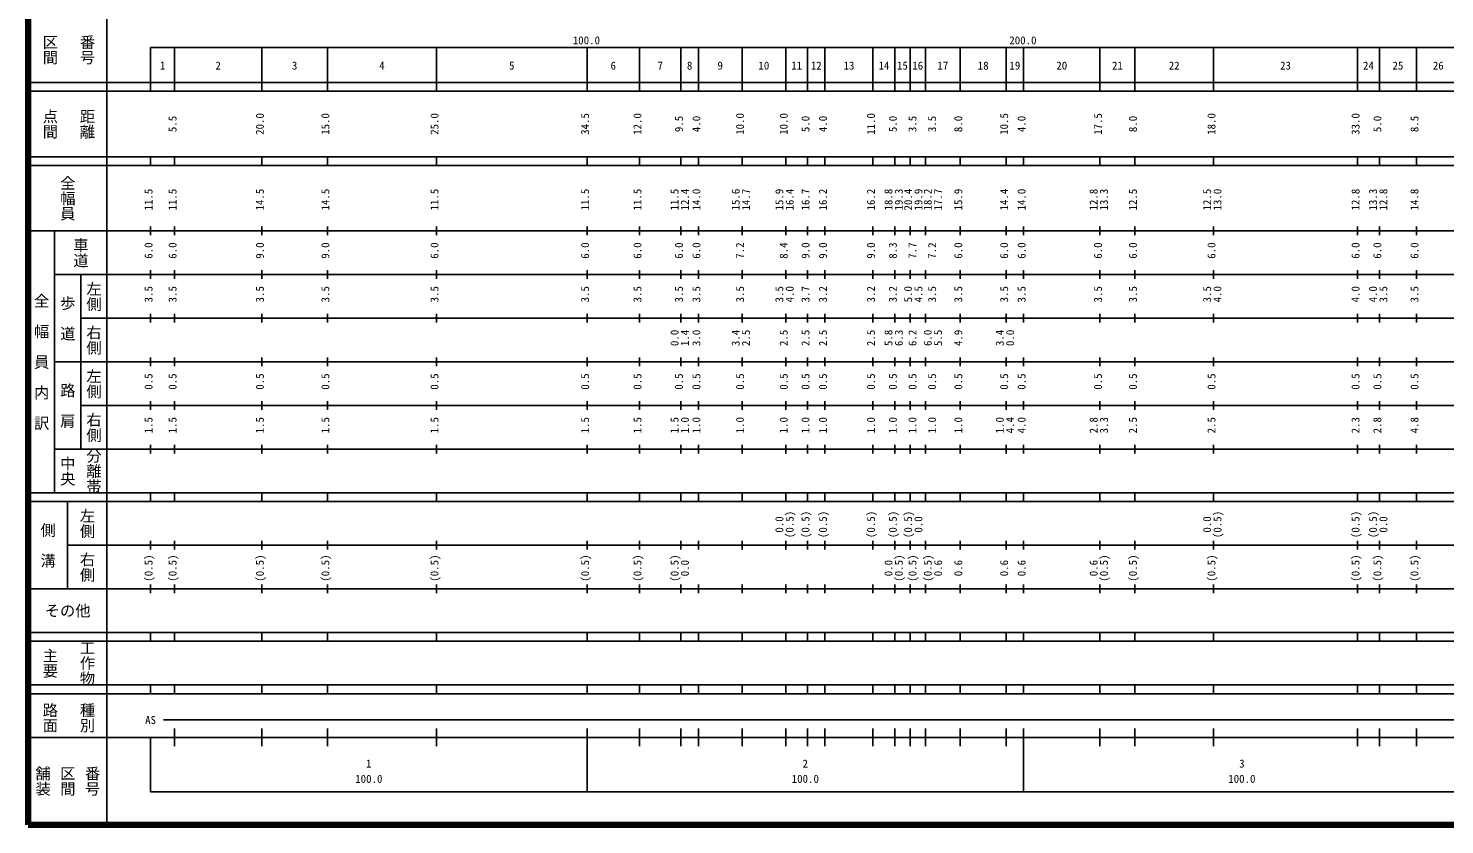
# Model space of a CAD drawing. Units: millimetres on the paper. Extents: x 40 to 680, y 20 to 380.
# Drawn here: x 40 to 364.5, y 20 to 202.4 of the extents above; entities that cross this region are included whole.
import ezdxf
from ezdxf.enums import TextEntityAlignment as Align

# ---------------------------------------------------------------- set-up
doc = ezdxf.new("R2010")
doc.units = ezdxf.units.MM
doc.layers.add('M-TTL', color=2, linetype='Continuous', lineweight=140)
doc.layers.add('M-TTL-BAND', color=7, linetype='Continuous', lineweight=25)
doc.styles.add('@ＭＳ ゴシック', font='')
doc.styles.add('ＭＳ ゴシック', font='')
doc.styles.get('@ＭＳ ゴシック').set_extended_font_data('@MS Gothic')
doc.styles.get('ＭＳ ゴシック').set_extended_font_data('MS Gothic')

msp = doc.modelspace()

# ---------------------------------------------------------------- linework, layer by layer
at = {"layer": 'M-TTL'}
for p, q in [((40, 380), (40, 20)), ((40, 20), (680, 20))]:
    msp.add_line(p, q, dxfattribs=at)
at = {"layer": 'M-TTL-BAND'}
for p, q in [((58, 370), (58, 20)), ((68, 198), (579, 198)), ((68, 198), (68, 188)), ((73.5, 188), (73.5, 198)), ((93.5, 188), (93.5, 198)), ((108.5, 188), (108.5, 198)), ((133.5, 188), (133.5, 198)), ((168, 188), (168, 198)), ((180, 188), (180, 198)), ((189.5, 188), (189.5, 198)), ((193.5, 188), (193.5, 198)), ((203.5, 188), (203.5, 198)), ((213.5, 188), (213.5, 198)), ((218.5, 188), (218.5, 198)), ((222.5, 188), (222.5, 198)), ((233.5, 188), (233.5, 198)), ((238.5, 188), (238.5, 198)), ((242, 188), (242, 198)), ((245.5, 188), (245.5, 198)), ((253.5, 188), (253.5, 198)), ((264, 188), (264, 198)), ((268, 188), (268, 198)), ((285.5, 188), (285.5, 198)), ((293.5, 188), (293.5, 198)), ((311.5, 188), (311.5, 198)), ((344.5, 188), (344.5, 198)), ((349.5, 188), (349.5, 198)), ((358, 188), (358, 198)), ((40, 190), (579, 190)), ((40, 188), (579, 188)), ((40, 173), (579, 173)), ((68, 171), (68, 173)), ((73.5, 171), (73.5, 173)), ((93.5, 171), (93.5, 173)), ((108.5, 171), (108.5, 173)), ((133.5, 171), (133.5, 173)), ((168, 171), (168, 173)), ((180, 171), (180, 173)), ((189.5, 171), (189.5, 173)), ((193.5, 171), (193.5, 173)), ((203.5, 171), (203.5, 173)), ((213.5, 171), (213.5, 173)), ((218.5, 171), (218.5, 173)), ((222.5, 171), (222.5, 173)), ((233.5, 171), (233.5, 173)), ((238.5, 171), (238.5, 173)), ((242, 171), (242, 173)), ((245.5, 171), (245.5, 173)), ((253.5, 171), (253.5, 173)), ((264, 171), (264, 173)), ((268, 171), (268, 173)), ((285.5, 171), (285.5, 173)), ((293.5, 171), (293.5, 173)), ((311.5, 171), (311.5, 173)), ((344.5, 171), (344.5, 173)), ((349.5, 171), (349.5, 173)), ((358, 171), (358, 173)), ((40, 171), (579, 171)), ((40, 156), (579, 156)), ((46, 96), (46, 156)), ((68, 155), (68, 157)), ((73.5, 155), (73.5, 157)), ((93.5, 155), (93.5, 157)), ((108.5, 155), (108.5, 157)), ((133.5, 155), (133.5, 157)), ((168, 155), (168, 157)), ((180, 155), (180, 157)), ((189.5, 155), (189.5, 157)), ((193.5, 155), (193.5, 157)), ((203.5, 155), (203.5, 157)), ((213.5, 155), (213.5, 157)), ((218.5, 155), (218.5, 157)), ((222.5, 155), (222.5, 157)), ((233.5, 155), (233.5, 157)), ((238.5, 155), (238.5, 157)), ((242, 155), (242, 157)), ((245.5, 155), (245.5, 157)), ((253.5, 155), (253.5, 157)), ((264, 155), (264, 157)), ((268, 155), (268, 157)), ((285.5, 155), (285.5, 157)), ((293.5, 155), (293.5, 157)), ((311.5, 155), (311.5, 157)), ((344.5, 155), (344.5, 157)), ((349.5, 155), (349.5, 157)), ((358, 155), (358, 157)), ((68, 145), (68, 147)), ((73.5, 145), (73.5, 147)), ((93.5, 145), (93.5, 147)), ((108.5, 145), (108.5, 147)), ((133.5, 145), (133.5, 147)), ((168, 145), (168, 147)), ((180, 145), (180, 147)), ((189.5, 145), (189.5, 147)), ((193.5, 145), (193.5, 147)), ((203.5, 145), (203.5, 147)), ((213.5, 145), (213.5, 147)), ((218.5, 145), (218.5, 147)), ((222.5, 145), (222.5, 147)), ((233.5, 145), (233.5, 147)), ((238.5, 145), (238.5, 147)), ((242, 145), (242, 147)), ((245.5, 145), (245.5, 147)), ((253.5, 145), (253.5, 147)), ((264, 145), (264, 147)), ((268, 145), (268, 147)), ((285.5, 145), (285.5, 147)), ((293.5, 145), (293.5, 147)), ((311.5, 145), (311.5, 147)), ((344.5, 145), (344.5, 147)), ((349.5, 145), (349.5, 147)), ((358, 145), (358, 147)), ((46, 146), (579, 146)), ((52, 146), (52, 106)), ((68, 135), (68, 137)), ((73.5, 135), (73.5, 137)), ((93.5, 135), (93.5, 137)), ((108.5, 135), (108.5, 137)), ((133.5, 135), (133.5, 137)), ((168, 135), (168, 137)), ((180, 135), (180, 137)), ((189.5, 135), (189.5, 137)), ((193.5, 135), (193.5, 137)), ((203.5, 135), (203.5, 137)), ((213.5, 135), (213.5, 137)), ((218.5, 135), (218.5, 137)), ((222.5, 135), (222.5, 137)), ((233.5, 135), (233.5, 137)), ((238.5, 135), (238.5, 137)), ((242, 135), (242, 137)), ((245.5, 135), (245.5, 137)), ((253.5, 135), (253.5, 137)), ((264, 135), (264, 137)), ((268, 135), (268, 137)), ((285.5, 135), (285.5, 137)), ((293.5, 135), (293.5, 137)), ((311.5, 135), (311.5, 137)), ((344.5, 135), (344.5, 137)), ((349.5, 135), (349.5, 137)), ((358, 135), (358, 137)), ((52, 136), (579, 136)), ((68, 125), (68, 127)), ((73.5, 125), (73.5, 127)), ((93.5, 125), (93.5, 127)), ((108.5, 125), (108.5, 127)), ((133.5, 125), (133.5, 127)), ((168, 125), (168, 127)), ((180, 125), (180, 127)), ((189.5, 125), (189.5, 127)), ((193.5, 125), (193.5, 127)), ((203.5, 125), (203.5, 127)), ((213.5, 125), (213.5, 127)), ((218.5, 125), (218.5, 127)), ((222.5, 125), (222.5, 127)), ((233.5, 125), (233.5, 127)), ((238.5, 125), (238.5, 127)), ((242, 125), (242, 127)), ((245.5, 125), (245.5, 127)), ((253.5, 125), (253.5, 127)), ((264, 125), (264, 127)), ((268, 125), (268, 127)), ((285.5, 125), (285.5, 127)), ((293.5, 125), (293.5, 127)), ((311.5, 125), (311.5, 127)), ((344.5, 125), (344.5, 127)), ((349.5, 125), (349.5, 127)), ((358, 125), (358, 127)), ((46, 126), (579, 126)), ((68, 115), (68, 117)), ((73.5, 115), (73.5, 117)), ((93.5, 115), (93.5, 117)), ((108.5, 115), (108.5, 117)), ((133.5, 115), (133.5, 117)), ((168, 115), (168, 117)), ((180, 115), (180, 117)), ((189.5, 115), (189.5, 117)), ((193.5, 115), (193.5, 117)), ((203.5, 115), (203.5, 117)), ((213.5, 115), (213.5, 117)), ((218.5, 115), (218.5, 117)), ((222.5, 115), (222.5, 117)), ((233.5, 115), (233.5, 117)), ((238.5, 115), (238.5, 117)), ((242, 115), (242, 117)), ((245.5, 115), (245.5, 117)), ((253.5, 115), (253.5, 117)), ((264, 115), (264, 117)), ((268, 115), (268, 117)), ((285.5, 115), (285.5, 117)), ((293.5, 115), (293.5, 117)), ((311.5, 115), (311.5, 117)), ((344.5, 115), (344.5, 117)), ((349.5, 115), (349.5, 117)), ((358, 115), (358, 117)), ((52, 116), (579, 116)), ((46, 106), (579, 106)), ((68, 105), (68, 107)), ((73.5, 105), (73.5, 107)), ((93.5, 105), (93.5, 107)), ((108.5, 105), (108.5, 107)), ((133.5, 105), (133.5, 107)), ((168, 105), (168, 107)), ((180, 105), (180, 107)), ((189.5, 105), (189.5, 107)), ((193.5, 105), (193.5, 107)), ((203.5, 105), (203.5, 107)), ((213.5, 105), (213.5, 107)), ((218.5, 105), (218.5, 107)), ((222.5, 105), (222.5, 107)), ((233.5, 105), (233.5, 107)), ((238.5, 105), (238.5, 107)), ((242, 105), (242, 107)), ((245.5, 105), (245.5, 107)), ((253.5, 105), (253.5, 107)), ((264, 105), (264, 107)), ((268, 105), (268, 107)), ((285.5, 105), (285.5, 107)), ((293.5, 105), (293.5, 107)), ((311.5, 105), (311.5, 107)), ((344.5, 105), (344.5, 107)), ((349.5, 105), (349.5, 107)), ((358, 105), (358, 107)), ((40, 96), (579, 96)), ((68, 94), (68, 96)), ((73.5, 94), (73.5, 96)), ((93.5, 94), (93.5, 96)), ((108.5, 94), (108.5, 96)), ((133.5, 94), (133.5, 96)), ((168, 94), (168, 96)), ((180, 94), (180, 96)), ((189.5, 94), (189.5, 96)), ((193.5, 94), (193.5, 96)), ((203.5, 94), (203.5, 96)), ((213.5, 94), (213.5, 96)), ((218.5, 94), (218.5, 96)), ((222.5, 94), (222.5, 96)), ((233.5, 94), (233.5, 96)), ((238.5, 94), (238.5, 96)), ((242, 94), (242, 96)), ((245.5, 94), (245.5, 96)), ((253.5, 94), (253.5, 96)), ((264, 94), (264, 96)), ((268, 94), (268, 96)), ((285.5, 94), (285.5, 96)), ((293.5, 94), (293.5, 96)), ((311.5, 94), (311.5, 96)), ((344.5, 94), (344.5, 96)), ((349.5, 94), (349.5, 96)), ((358, 94), (358, 96)), ((40, 94), (579, 94)), ((49, 94), (49, 74)), ((68, 83), (68, 85)), ((73.5, 83), (73.5, 85)), ((93.5, 83), (93.5, 85)), ((108.5, 83), (108.5, 85)), ((133.5, 83), (133.5, 85)), ((168, 83), (168, 85)), ((180, 83), (180, 85)), ((189.5, 83), (189.5, 85)), ((193.5, 83), (193.5, 85)), ((203.5, 83), (203.5, 85)), ((213.5, 83), (213.5, 85)), ((218.5, 83), (218.5, 85)), ((222.5, 83), (222.5, 85)), ((233.5, 83), (233.5, 85)), ((238.5, 83), (238.5, 85)), ((242, 83), (242, 85)), ((245.5, 83), (245.5, 85)), ((253.5, 83), (253.5, 85)), ((264, 83), (264, 85)), ((268, 83), (268, 85)), ((285.5, 83), (285.5, 85)), ((293.5, 83), (293.5, 85)), ((311.5, 83), (311.5, 85)), ((344.5, 83), (344.5, 85)), ((349.5, 83), (349.5, 85)), ((358, 83), (358, 85)), ((49, 84), (579, 84)), ((68, 73), (68, 75)), ((73.5, 73), (73.5, 75)), ((93.5, 73), (93.5, 75)), ((108.5, 73), (108.5, 75)), ((133.5, 73), (133.5, 75)), ((168, 73), (168, 75)), ((180, 73), (180, 75)), ((189.5, 73), (189.5, 75)), ((193.5, 73), (193.5, 75)), ((203.5, 73), (203.5, 75)), ((213.5, 73), (213.5, 75)), ((218.5, 73), (218.5, 75)), ((222.5, 73), (222.5, 75)), ((233.5, 73), (233.5, 75)), ((238.5, 73), (238.5, 75)), ((242, 73), (242, 75)), ((245.5, 73), (245.5, 75)), ((253.5, 73), (253.5, 75)), ((264, 73), (264, 75)), ((268, 73), (268, 75)), ((285.5, 73), (285.5, 75)), ((293.5, 73), (293.5, 75)), ((311.5, 73), (311.5, 75)), ((344.5, 73), (344.5, 75)), ((349.5, 73), (349.5, 75)), ((358, 73), (358, 75)), ((40, 74), (579, 74)), ((40, 64), (579, 64)), ((40, 62), (579, 62)), ((68, 62), (68, 64)), ((73.5, 62), (73.5, 64)), ((93.5, 62), (93.5, 64)), ((108.5, 62), (108.5, 64)), ((133.5, 62), (133.5, 64)), ((168, 62), (168, 64)), ((180, 62), (180, 64)), ((189.5, 62), (189.5, 64)), ((193.5, 62), (193.5, 64)), ((203.5, 62), (203.5, 64)), ((213.5, 62), (213.5, 64)), ((218.5, 62), (218.5, 64)), ((222.5, 62), (222.5, 64)), ((233.5, 62), (233.5, 64)), ((238.5, 62), (238.5, 64)), ((242, 62), (242, 64)), ((245.5, 62), (245.5, 64)), ((253.5, 62), (253.5, 64)), ((264, 62), (264, 64)), ((268, 62), (268, 64)), ((285.5, 62), (285.5, 64)), ((293.5, 62), (293.5, 64)), ((311.5, 62), (311.5, 64)), ((344.5, 62), (344.5, 64)), ((349.5, 62), (349.5, 64)), ((358, 62), (358, 64)), ((40, 52), (579, 52)), ((68, 50), (68, 52)), ((73.5, 50), (73.5, 52)), ((93.5, 50), (93.5, 52)), ((108.5, 50), (108.5, 52)), ((133.5, 50), (133.5, 52)), ((168, 50), (168, 52)), ((180, 50), (180, 52)), ((189.5, 50), (189.5, 52)), ((193.5, 50), (193.5, 52)), ((203.5, 50), (203.5, 52)), ((213.5, 50), (213.5, 52)), ((218.5, 50), (218.5, 52)), ((222.5, 50), (222.5, 52)), ((233.5, 50), (233.5, 52)), ((238.5, 50), (238.5, 52)), ((242, 50), (242, 52)), ((245.5, 50), (245.5, 52)), ((253.5, 50), (253.5, 52)), ((264, 50), (264, 52)), ((268, 50), (268, 52)), ((285.5, 50), (285.5, 52)), ((293.5, 50), (293.5, 52)), ((311.5, 50), (311.5, 52)), ((344.5, 50), (344.5, 52)), ((349.5, 50), (349.5, 52)), ((358, 50), (358, 52)), ((40, 50), (579, 50)), ((71, 44), (565, 44)), ((40, 40), (579, 40)), ((68, 40), (68, 27.5)), ((73.5, 38), (73.5, 42)), ((93.5, 38), (93.5, 42)), ((108.5, 38), (108.5, 42)), ((133.5, 38), (133.5, 42)), ((168, 27.5), (168, 42)), ((180, 38), (180, 42)), ((189.5, 38), (189.5, 42)), ((193.5, 38), (193.5, 42)), ((203.5, 38), (203.5, 42)), ((213.5, 38), (213.5, 42)), ((218.5, 38), (218.5, 42)), ((222.5, 38), (222.5, 42)), ((233.5, 38), (233.5, 42)), ((238.5, 38), (238.5, 42)), ((242, 38), (242, 42)), ((245.5, 38), (245.5, 42)), ((253.5, 38), (253.5, 42)), ((264, 38), (264, 42)), ((268, 27.5), (268, 42)), ((285.5, 38), (285.5, 42)), ((293.5, 38), (293.5, 42)), ((311.5, 38), (311.5, 42)), ((344.5, 38), (344.5, 42)), ((349.5, 38), (349.5, 42)), ((358, 38), (358, 42)), ((68, 27.5), (579, 27.5))]:
    msp.add_line(p, q, dxfattribs=at)

# ---------------------------------------------------------------- texts
at = {"layer": 'M-TTL-BAND', "style": '@ＭＳ ゴシック'}
for s, p in [('区間', (45, 197.5)), ('番号', (53.5, 197.5)), ('点間', (45, 180.5)), ('距離', (53.5, 180.5)), ('全幅員', (49, 163.5)), ('車道', (52, 151)), ('左側', (55, 141)), ('全\u3000幅\u3000員\u3000内\u3000訳', (43, 126)), ('歩\u3000道', (49, 136)), ('右側', (55, 131)), ('左側', (55, 121)), ('路\u3000肩', (49, 116)), ('右側', (55, 111)), ('中央', (49, 101)), ('分離帯', (55, 101)), ('左側', (53.5, 89)), ('側\u3000溝', (44.5, 84)), ('右側', (53.5, 79)), ('工作物', (53.5, 57)), ('主要', (45, 57)), ('路面', (45, 44.5)), ('種別', (53.5, 44.5)), ('舗装', (43.333, 30)), ('区間', (49, 30)), ('番号', (54.667, 30))]:
    msp.add_text(s, height=2.566, rotation=270, dxfattribs=at).set_placement(p, align=Align.MIDDLE_CENTER)
at = {"layer": 'M-TTL-BAND', "style": 'ＭＳ ゴシック'}
for s, p in [('100.0', (167.844, 198.195)), ('200.0', (267.844, 198.195)), ('1', (70.75, 192.405)), ('2', (83.5, 192.405)), ('3', (101, 192.405)), ('4', (121, 192.405)), ('5', (150.75, 192.405)), ('6', (174, 192.405)), ('7', (184.75, 192.405)), ('8', (191.5, 192.405)), ('9', (198.5, 192.405)), ('10', (208.5, 192.405)), ('11', (216, 192.405)), ('12', (220.5, 192.405)), ('13', (228, 192.405)), ('14', (236, 192.405)), ('15', (240.25, 192.405)), ('16', (243.75, 192.405)), ('17', (249.5, 192.405)), ('18', (258.75, 192.405)), ('19', (266, 192.405)), ('20', (276.75, 192.405)), ('21', (289.5, 192.405)), ('22', (302.5, 192.405)), ('23', (328, 192.405)), ('24', (347, 192.405)), ('25', (353.75, 192.405)), ('26', (363, 192.405)), ('AS', (68, 42.5)), ('1', (118, 32.523)), ('2', (218, 32.523)), ('3', (318, 32.523)), ('100.0', (118, 29.033)), ('100.0', (218, 29.033)), ('100.0', (318, 29.033))]:
    msp.add_text(s, height=1.833, dxfattribs=at).set_placement(p, align=Align.BOTTOM_CENTER)
for s, p in [('5.5', (74.5, 180.5)), ('20.0', (94.5, 180.5)), ('15.0', (109.5, 180.5)), ('25.0', (134.5, 180.5)), ('34.5', (169, 180.5)), ('12.0', (181, 180.5)), ('9.5', (190.5, 180.5)), ('4.0', (194.5, 180.5)), ('10.0', (204.5, 180.5)), ('10.0', (214.5, 180.5)), ('5.0', (219.5, 180.5)), ('4.0', (223.5, 180.5)), ('11.0', (234.5, 180.5)), ('5.0', (239.5, 180.5)), ('3.5', (244, 180.5)), ('3.5', (248.5, 180.5)), ('8.0', (254.5, 180.5)), ('10.5', (265, 180.5)), ('4.0', (269, 180.5)), ('17.5', (286.5, 180.5)), ('8.0', (294.5, 180.5)), ('18.0', (312.5, 180.5)), ('33.0', (345.5, 180.5)), ('5.0', (350.5, 180.5)), ('8.5', (359, 180.5)), ('11.5', (69, 163.174)), ('11.5', (74.5, 163.174)), ('14.5', (94.5, 163.174)), ('14.5', (109.5, 163.174)), ('11.5', (134.5, 163.174)), ('11.5', (169, 163.174)), ('11.5', (181, 163.174)), ('11.5', (189.5, 163.174)), ('12.4', (191.87, 163.174)), ('14.0', (194.5, 163.174)), ('15.6', (203.5, 163.174)), ('14.7', (205.87, 163.174)), ('15.9', (213.5, 163.174)), ('16.4', (215.87, 163.174)), ('16.7', (219.5, 163.174)), ('16.2', (223.5, 163.174)), ('16.2', (234.5, 163.174)), ('18.8', (238.5, 163.174)), ('19.3', (240.87, 163.174)), ('20.4', (243, 163.174)), ('19.9', (245.37, 163.174)), ('18.2', (247.5, 163.174)), ('17.7', (249.87, 163.174)), ('15.9', (254.5, 163.174)), ('14.4', (265, 163.174)), ('14.0', (269, 163.174)), ('12.8', (285.5, 163.174)), ('13.3', (287.87, 163.174)), ('12.5', (294.5, 163.174)), ('12.5', (311.5, 163.174)), ('13.0', (313.87, 163.174)), ('12.8', (345.5, 163.174)), ('13.3', (349.5, 163.174)), ('12.8', (351.87, 163.174)), ('14.8', (359, 163.174)), ('6.0', (69, 151.5)), ('6.0', (74.5, 151.5)), ('9.0', (94.5, 151.5)), ('9.0', (109.5, 151.5)), ('6.0', (134.5, 151.5)), ('6.0', (169, 151.5)), ('6.0', (181, 151.5)), ('6.0', (190.5, 151.5)), ('6.0', (194.5, 151.5)), ('7.2', (204.5, 151.5)), ('8.4', (214.5, 151.5)), ('9.0', (219.5, 151.5)), ('9.0', (223.5, 151.5)), ('9.0', (234.5, 151.5)), ('8.3', (239.5, 151.5)), ('7.7', (244, 151.5)), ('7.2', (248.5, 151.5)), ('6.0', (254.5, 151.5)), ('6.0', (265, 151.5)), ('6.0', (269, 151.5)), ('6.0', (286.5, 151.5)), ('6.0', (294.5, 151.5)), ('6.0', (312.5, 151.5)), ('6.0', (345.5, 151.5)), ('6.0', (350.5, 151.5)), ('6.0', (359, 151.5)), ('3.5', (69, 141.5)), ('3.5', (74.5, 141.5)), ('3.5', (94.5, 141.5)), ('3.5', (109.5, 141.5)), ('3.5', (134.5, 141.5)), ('3.5', (169, 141.5)), ('3.5', (181, 141.5)), ('3.5', (190.5, 141.5)), ('3.5', (194.5, 141.5)), ('3.5', (204.5, 141.5)), ('3.5', (213.5, 141.5)), ('4.0', (215.87, 141.5)), ('3.7', (219.5, 141.5)), ('3.2', (223.5, 141.5)), ('3.2', (234.5, 141.5)), ('3.2', (239.5, 141.5)), ('5.0', (243, 141.5)), ('4.5', (245.37, 141.5)), ('3.5', (248.5, 141.5)), ('3.5', (254.5, 141.5)), ('3.5', (265, 141.5)), ('3.5', (269, 141.5)), ('3.5', (286.5, 141.5)), ('3.5', (294.5, 141.5)), ('3.5', (311.5, 141.5)), ('4.0', (313.87, 141.5)), ('4.0', (345.5, 141.5)), ('4.0', (349.5, 141.5)), ('3.5', (351.87, 141.5)), ('3.5', (359, 141.5)), ('0.0', (189.5, 131.5)), ('1.4', (191.87, 131.5)), ('3.0', (194.5, 131.5)), ('3.4', (203.5, 131.5)), ('2.5', (205.87, 131.5)), ('2.5', (214.5, 131.5)), ('2.5', (219.5, 131.5)), ('2.5', (223.5, 131.5)), ('2.5', (234.5, 131.5)), ('5.8', (238.5, 131.5)), ('6.3', (240.87, 131.5)), ('6.2', (244, 131.5)), ('6.0', (247.5, 131.5)), ('5.5', (249.87, 131.5)), ('4.9', (254.5, 131.5)), ('3.4', (264, 131.5)), ('0.0', (266.37, 131.5)), ('0.5', (69, 121.5)), ('0.5', (74.5, 121.5)), ('0.5', (94.5, 121.5)), ('0.5', (109.5, 121.5)), ('0.5', (134.5, 121.5)), ('0.5', (169, 121.5)), ('0.5', (181, 121.5)), ('0.5', (190.5, 121.5)), ('0.5', (194.5, 121.5)), ('0.5', (204.5, 121.5)), ('0.5', (214.5, 121.5)), ('0.5', (219.5, 121.5)), ('0.5', (223.5, 121.5)), ('0.5', (234.5, 121.5)), ('0.5', (239.5, 121.5)), ('0.5', (244, 121.5)), ('0.5', (248.5, 121.5)), ('0.5', (254.5, 121.5)), ('0.5', (265, 121.5)), ('0.5', (269, 121.5)), ('0.5', (286.5, 121.5)), ('0.5', (294.5, 121.5)), ('0.5', (312.5, 121.5)), ('0.5', (345.5, 121.5)), ('0.5', (350.5, 121.5)), ('0.5', (359, 121.5)), ('1.5', (69, 111.5)), ('1.5', (74.5, 111.5)), ('1.5', (94.5, 111.5)), ('1.5', (109.5, 111.5)), ('1.5', (134.5, 111.5)), ('1.5', (169, 111.5)), ('1.5', (181, 111.5)), ('1.5', (189.5, 111.5)), ('1.0', (191.87, 111.5)), ('1.0', (194.5, 111.5)), ('1.0', (204.5, 111.5)), ('1.0', (214.5, 111.5)), ('1.0', (219.5, 111.5)), ('1.0', (223.5, 111.5)), ('1.0', (234.5, 111.5)), ('1.0', (239.5, 111.5)), ('1.0', (244, 111.5)), ('1.0', (248.5, 111.5)), ('1.0', (254.5, 111.5)), ('1.0', (264, 111.5)), ('4.4', (266.37, 111.5)), ('4.0', (269, 111.5)), ('2.8', (285.5, 111.5)), ('3.3', (287.87, 111.5)), ('2.5', (294.5, 111.5)), ('2.5', (312.5, 111.5)), ('2.3', (345.5, 111.5)), ('2.8', (350.5, 111.5)), ('4.8', (359, 111.5)), ('(0.5)', (215.87, 88.764)), ('(0.5)', (219.5, 88.764)), ('(0.5)', (223.5, 88.764)), ('(0.5)', (234.5, 88.764)), ('(0.5)', (239.5, 88.764)), ('(0.5)', (243, 88.764)), ('(0.5)', (313.87, 88.764)), ('(0.5)', (345.5, 88.764)), ('(0.5)', (349.5, 88.764)), ('0.0', (213.5, 88.764)), ('0.0', (245.37, 88.764)), ('0.0', (311.5, 88.764)), ('0.0', (351.87, 88.764)), ('(0.5)', (69, 78.764)), ('(0.5)', (74.5, 78.764)), ('(0.5)', (94.5, 78.764)), ('(0.5)', (109.5, 78.764)), ('(0.5)', (134.5, 78.764)), ('(0.5)', (169, 78.764)), ('(0.5)', (181, 78.764)), ('(0.5)', (189.5, 78.764)), ('(0.5)', (240.87, 78.764)), ('(0.5)', (244, 78.764)), ('(0.5)', (247.5, 78.764)), ('(0.5)', (287.87, 78.764)), ('(0.5)', (294.5, 78.764)), ('(0.5)', (312.5, 78.764)), ('(0.5)', (345.5, 78.764)), ('(0.5)', (350.5, 78.764)), ('(0.5)', (359, 78.764)), ('0.0', (191.87, 78.764)), ('0.0', (238.5, 78.764)), ('0.6', (249.87, 78.764)), ('0.6', (254.5, 78.764)), ('0.6', (265, 78.764)), ('0.6', (269, 78.764)), ('0.6', (285.5, 78.764))]:
    msp.add_text(s, height=1.833, rotation=90, dxfattribs=at).set_placement(p, align=Align.BOTTOM_CENTER)
msp.add_text('その他', height=2.566, dxfattribs=at).set_placement((49, 69), align=Align.MIDDLE_CENTER)

doc.saveas('drawing.dxf')
